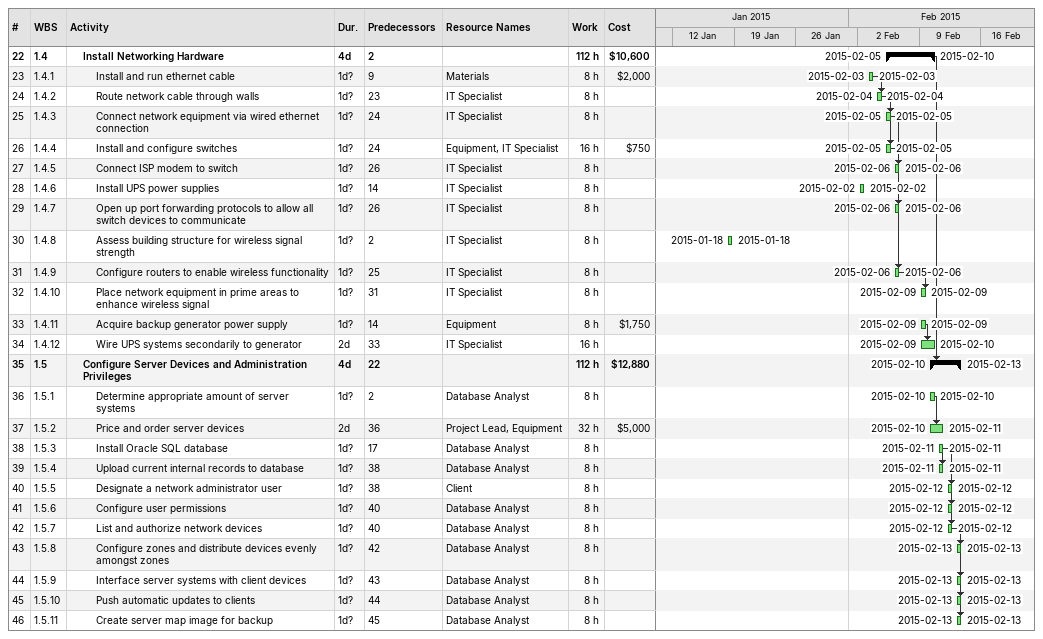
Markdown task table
| ID | WBS | Task | Duration | Start | Finish | Predecessors | Resources | Work (h) | Cost ($) |
|---|---|---|---|---|---|---|---|---|---|
| 22 | 1.4 | **Install Networking Hardware** | 4d | 2015-02-05 | 2015-02-10 | 2 |  | 112 | 10600 |
| 23 | 1.4.1 | Install and run ethernet cable | 1d? | 2015-02-03 | 2015-02-03 | 9 | Materials | 8 | 2000 |
| 24 | 1.4.2 | Route network cable through walls | 1d? | 2015-02-04 | 2015-02-04 | 23 | IT Specialist | 8 |  |
| 25 | 1.4.3 | Connect network equipment via wired ethernet connection | 1d? | 2015-02-05 | 2015-02-05 | 24 | IT Specialist | 8 |  |
| 26 | 1.4.4 | Install and configure switches | 1d? | 2015-02-05 | 2015-02-05 | 24 | Equipment, IT Specialist | 16 | 750 |
| 27 | 1.4.5 | Connect ISP modem to switch | 1d? | 2015-02-06 | 2015-02-06 | 26 | IT Specialist | 8 |  |
| 28 | 1.4.6 | Install UPS power supplies | 1d? | 2015-02-02 | 2015-02-02 | 14 | IT Specialist | 8 |  |
| 29 | 1.4.7 | Open up port forwarding protocols to allow all switch devices to communicate | 1d? | 2015-02-06 | 2015-02-06 | 26 | IT Specialist | 8 |  |
| 30 | 1.4.8 | Assess building structure for wireless signal strength | 1d? | 2015-01-18 | 2015-01-18 | 2 | IT Specialist | 8 |  |
| 31 | 1.4.9 | Configure routers to enable wireless functionality | 1d? | 2015-02-06 | 2015-02-06 | 25 | IT Specialist | 8 |  |
| 32 | 1.4.10 | Place network equipment in prime areas to enhance wireless signal | 1d? | 2015-02-09 | 2015-02-09 | 31 | IT Specialist | 8 |  |
| 33 | 1.4.11 | Acquire backup generator power supply | 1d? | 2015-02-09 | 2015-02-09 | 14 | Equipment | 8 | 1750 |
| 34 | 1.4.12 | Wire UPS systems secondarily to generator | 2d | 2015-02-09 | 2015-02-10 | 33 | IT Specialist | 16 |  |
| 35 | 1.5 | **Configure Server Devices and Administration Privileges** | 4d | 2015-02-10 | 2015-02-13 | 22 |  | 112 | 12880 |
| 36 | 1.5.1 | Determine appropriate amount of server systems | 1d? | 2015-02-10 | 2015-02-10 | 2 | Database Analyst | 8 |  |
| 37 | 1.5.2 | Price and order server devices | 2d | 2015-02-10 | 2015-02-11 | 36 | Project Lead, Equipment | 32 | 5000 |
| 38 | 1.5.3 | Install Oracle SQL database | 1d? | 2015-02-11 | 2015-02-11 | 17 | Database Analyst | 8 |  |
| 39 | 1.5.4 | Upload current internal records to database | 1d? | 2015-02-11 | 2015-02-11 | 38 | Database Analyst | 8 |  |
| 40 | 1.5.5 | Designate a network administrator user | 1d? | 2015-02-12 | 2015-02-12 | 38 | Client | 8 |  |
| 41 | 1.5.6 | Configure user permissions | 1d? | 2015-02-12 | 2015-02-12 | 40 | Database Analyst | 8 |  |
| 42 | 1.5.7 | List and authorize network devices | 1d? | 2015-02-12 | 2015-02-12 | 40 | Database Analyst | 8 |  |
| 43 | 1.5.8 | Configure zones and distribute devices evenly amongst zones | 1d? | 2015-02-13 | 2015-02-13 | 42 | Database Analyst | 8 |  |
| 44 | 1.5.9 | Interface server systems with client devices | 1d? | 2015-02-13 | 2015-02-13 | 43 | Database Analyst | 8 |  |
| 45 | 1.5.10 | Push automatic updates to clients | 1d? | 2015-02-13 | 2015-02-13 | 44 | Database Analyst | 8 |  |
| 46 | 1.5.11 | Create server map image for backup | 1d? | 2015-02-13 | 2015-02-13 | 45 | Database Analyst | 8 |  |
